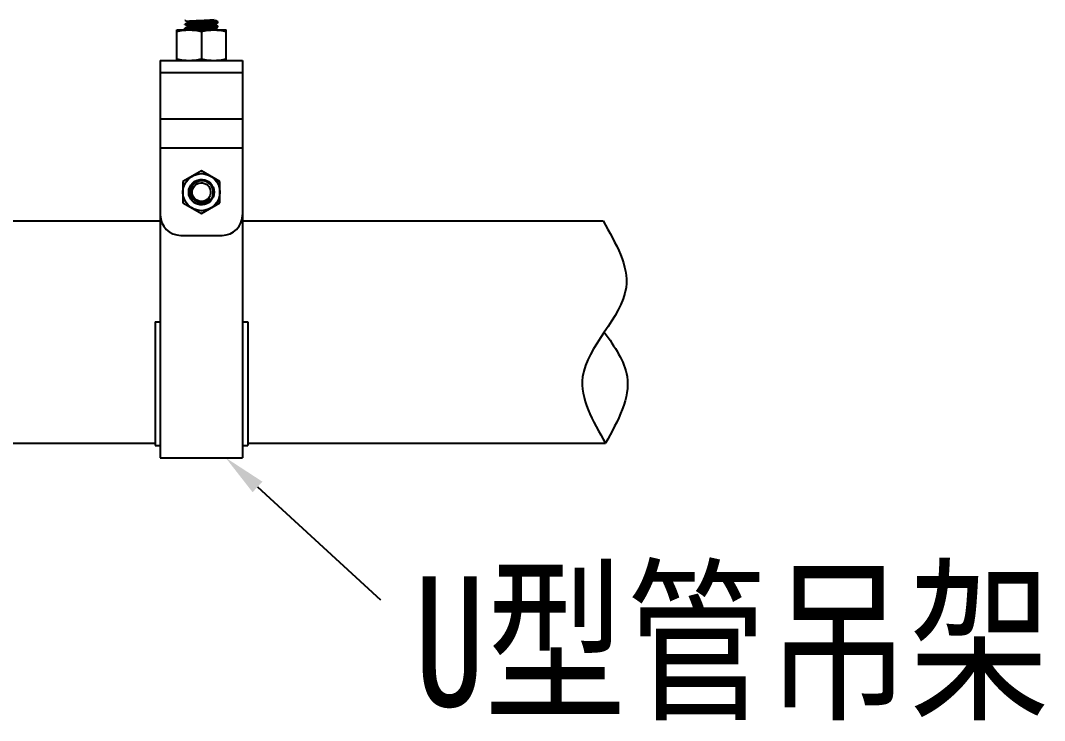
# Model space of a CAD drawing. Extents: x 12300 to 361047, y -1498650 to 1244242.
# Drawn here: x 276734 to 278402, y 110643 to 111783 of the extents above; entities that cross this region are included whole.
import ezdxf

# ---------------------------------------------------------------- set-up
doc = ezdxf.new("R2010")
doc.units = 0
doc.header["$LTSCALE"] = 1000
doc.header["$MEASUREMENT"] = 0
doc.layers.get('0').update_dxf_attribs({"color": 8, "linetype": 'CONTINUOUS'})
doc.layers.add('TEXT', color=3, linetype='CONTINUOUS')
doc.styles.add('-宋体', font='', dxfattribs={"width": 0.8})
doc.styles.get('-宋体').set_extended_font_data('SimSun')

# ---------------------------------------------------------------- blocks, each defined once
blk = doc.blocks.new('KZDJ')
at = {"layer": 'TEXT', "linetype": 'Continuous'}
for p, q in [((2432599.5, 263583), (2432599.4, 263583.1)), ((2432599.4, 263574.7), (2432599.4, 263575.8)), ((2432599.5, 263575.8), (2432599.4, 263575.8)), ((2432599.5, 263574.6), (2432599.4, 263574.7)), ((2432599.5, 263567.5), (2432599.4, 263567.4)), ((2432599.4, 263566.3), (2432599.4, 263567.4)), ((2432599.4, 263566.2), (2432599.4, 263566.3)), ((2432599.5, 263566.2), (2432599.4, 263566.2)), ((2432599.5, 263583), (2432604, 263580.4)), ((2432599.5, 263574.6), (2432604, 263572)), ((2432599.5, 263566.2), (2432604, 263563.6)), ((2432603.9, 263580.5), (2432603.9, 263578.4)), ((2432603.9, 263572.1), (2432603.9, 263570)), ((2432666.4, 263580), (2432661.8, 263582.7)), ((2432661.8, 263576.2), (2432666.4, 263578.8)), ((2432666.4, 263571.7), (2432661.8, 263574.3)), ((2432661.8, 263567.8), (2432666.4, 263570.4)), ((2432665.6, 263563.7), (2432661.8, 263565.9)), ((2432661.9, 263582.6), (2432661.9, 263584.7)), ((2432661.9, 263574.2), (2432661.9, 263576.3)), ((2432661.9, 263565.8), (2432661.9, 263567.9)), ((2432666.4, 263580), (2432666.4, 263579.9)), ((2432666.4, 263578.9), (2432666.4, 263579.9)), ((2432666.4, 263578.8), (2432666.4, 263578.9)), ((2432666.4, 263571.7), (2432666.4, 263571.6)), ((2432666.4, 263570.5), (2432666.4, 263571.6)), ((2432666.4, 263570.4), (2432666.4, 263570.5)), ((2432582.6, 263563.8), (2432683.2, 263563.8)), ((2432582.6, 263501.8), (2432582.6, 263563.8)), ((2432632.9, 263561), (2432632.9, 263504.6)), ((2432636.3, 263563.9), (2432634.8, 263563.8)), ((2432683.2, 263501.8), (2432683.2, 263563.8)), ((2432549.1, 263501.8), (2432716.7, 263501.8)), ((2432549.1, 263501.8), (2432549.1, 262692.9)), ((2432716.7, 263501.8), (2432716.7, 262692.9)), ((2432549.1, 263477.2), (2432716.7, 263477.2)), ((2432549.1, 263382.9), (2432716.7, 263382.9)), ((2432549.1, 263323.6), (2432716.7, 263323.6)), ((2432632.9, 263277.1), (2432595.2, 263255.3)), ((2432670.6, 263255.3), (2432632.9, 263277.1)), ((2432595.2, 263255.3), (2432595.2, 263211.8)), ((2432670.6, 263211.8), (2432670.6, 263255.3)), ((2432651.5, 263251.3), (2432651.4, 263251.4)), ((2432658.6, 263233.1), (2432658.6, 263233)), ((2432658.6, 263233), (2432658.6, 263233.1)), ((2432595.2, 263211.8), (2432632.9, 263190)), ((2432632.9, 263190), (2432670.6, 263211.8)), ((2432657, 263225.2), (2432657, 263225.2)), ((2432213.8, 263174.9), (2432549.1, 263174.9)), ((2432716.7, 263174.9), (2433450.6, 263174.9)), ((2432591, 263145.5), (2432674.8, 263145.5)), ((2432538.6, 262969.5), (2432549.1, 262969.5)), ((2432538.6, 262969.5), (2432538.6, 262718)), ((2432716.7, 262969.5), (2432727.2, 262969.5)), ((2432727.2, 262969.5), (2432727.2, 262718)), ((2432213.8, 262722.2), (2432538.6, 262722.2)), ((2432538.6, 262718), (2432549.1, 262718)), ((2432716.7, 262718), (2432727.2, 262718)), ((2432727.2, 262722.2), (2433455.8, 262722.2)), ((2432549.1, 262692.9), (2432716.7, 262692.9))]:
    blk.add_line(p, q, dxfattribs=at)
at = {"layer": 'TEXT'}
blk.add_line((2432747.1, 262633.4), (2432997.8, 262403.6), dxfattribs=at)
at = {"layer": 'TEXT', "linetype": 'Continuous'}
for centre, major_axis, ratio, start_param, end_param in [((2432615.3, 263431.9), (101.8, 101.8), 1, 0.852287, 0.869313), ((2432614.7, 263431.8), (95.9, 95.9), 1, 0.8547, 0.869682), ((2432650.2, 263727.1), (104.9, 104.9), 1, 3.992757, 4.010651), ((2432650.2, 263718), (104.4, 104.4), 1, 3.992957, 4.010664), ((2432632.9, 263233.5), (-0.1, 37.7), 1, 4.708904, 10.992089), ((2432632.9, 263233.5), (-7.6, 24), 1, 3.172263, 9.396296), ((2432632.9, 263233.5), (-0.1, 25.9), 1, 4.707751, 10.990936), ((2432632.9, 263233.5), (-1.4, 18.8), 1, 4.63890943668609, 10.92209474386568), ((2432631.3, 263235.7), (-18, 18), 0.999999, 4.582792, 4.586796), ((2432632.9, 263233.5), (18.2, 18.2), 1, 5.479194, 6.264592), ((2432631.4, 263235.8), (17.9, 17.9), 1, 5.912946, 6.153683), ((2432633, 263233.6), (18.1, 18.1), 1, 6.257526, 6.26329), ((2432632.9, 263233.6), (-18.1, 18.1), 1, 4.664601, 4.686725), ((2432632.9, 263234.3), (-18.2, 18.2), 1, 3.573783, 3.85161), ((2432633, 263233.5), (-18.1, 18.1), 1, 3.900449, 3.907514), ((2432633, 263234.3), (-18.1, 18.1), 1, 3.872922, 3.878869), ((2432633, 263234.3), (-18.1, 18.1), 1, 3.852052, 3.872919), ((2432632.9, 263233.5), (18.2, 18.2), 1, 5.443326, 5.471238), ((2432633, 263233.6), (-15, 15), 1, 1.5812, 1.592519), ((2432633, 263233.6), (15, 15), 1, 3.163314, 3.193956), ((2432632.4, 263234.1), (15.1, 15.1), 1, 3.205493, 3.248301), ((2432633, 263233.6), (-15, 15), 1, 1.623148, 1.671752), ((2432632.4, 263234), (15, 15), 1, 3.248311, 3.26225), ((2432632.4, 263234), (-15, 15), 0.999999, 1.691455, 1.69715), ((2432632.3, 263234), (15, 15), 1, 3.267941, 3.290653), ((2432632.9, 263233.5), (14.9, 14.9), 1, 3.242554, 3.277832), ((2432632.3, 263233.9), (14.9, 14.9), 1, 3.290657, 3.306211), ((2432632.3, 263233.9), (14.9, 14.9), 1, 3.306211, 3.321376), ((2432632.8, 263233.4), (14.9, 14.9), 1, 3.277848, 3.289307), ((2432632.2, 263233.8), (-14.9, 14.9), 1, 1.75058, 1.764947), ((2432632.8, 263233.4), (-14.8, 14.8), 1, 1.71851, 1.729997), ((2432632.9, 263233.5), (15, 15), 1, 3.300796, 4.860047), ((2432631, 263231.5), (-15.3, 15.3), 1, 3.122601, 3.170806), ((2432631.2, 263231.4), (15.2, 15.2), 1, 4.741372, 4.988581), ((2432632.9, 263233.6), (-15, 15), 1, 3.090835, 3.122), ((2432632.8, 263233.6), (-15, 15), 1, 3.121996, 3.142365), ((2432632.8, 263233.6), (15, 15), 1, 4.713152, 4.786562), ((2432632.9, 263233.5), (-15, 15), 1, 3.21579, 3.243403), ((2432633, 263233.5), (-14.9, 14.9), 1, 3.243411, 3.248045), ((2432633, 263233.5), (14.9, 14.9), 1, 4.818841, 4.825582), ((2432633, 263233.5), (-14.9, 14.9), 1, 3.254784, 3.268603), ((2432633.1, 263233.4), (14.8, 14.8), 1, 4.839395, 4.860039), ((2432633.3, 263234.1), (17.9, 17.9), 1, 4.661925, 5.135), ((2432633.2, 263234.2), (-18, 18), 1, 3.565344, 3.572874), ((2432632.2, 263233.2), (17.7, 17.7), 1, 4.233309, 4.292935), ((2432591, 263187.4), (-0.9, 41.9), 1, 1.54899, 3.119786), ((2432674.8, 263187.4), (0.9, 41.9), 1, 3.1634, 4.734196)]:
    blk.add_ellipse(centre, major_axis=major_axis, ratio=ratio, start_param=start_param, end_param=end_param, dxfattribs=at)
for points, knots in [([(2432599.4, 263574.7), (2432599.4, 263574.9), (2432600.2, 263575), (2432600.6, 263575.1), (2432601, 263575.1)], [0, 0, 0, 0, 0.271865, 1, 1, 1, 1]), ([(2432599.4, 263566.3), (2432599.4, 263566.4), (2432600, 263566.6), (2432600.4, 263566.6), (2432600.7, 263566.7)], [0, 0, 0, 0, 0.276774, 1, 1, 1, 1]), ([(2432605.6, 263576.6), (2432604.2, 263576.5), (2432602.2, 263576.2), (2432600, 263576.2), (2432599.5, 263575.8)], [0, 0, 0, 0, 0.690089, 1, 1, 1, 1]), ([(2432605.7, 263568.2), (2432604.3, 263568.1), (2432602.2, 263567.8), (2432600, 263567.8), (2432599.5, 263567.5)], [0, 0, 0, 0, 0.690423, 1, 1, 1, 1]), ([(2432604.9, 263580.8), (2432604.6, 263580.8), (2432604.4, 263580.7), (2432603.9, 263580.6), (2432603.9, 263580.5)], [0, 0, 0, 0, 0.712882, 1, 1, 1, 1]), ([(2432605, 263572.5), (2432604.7, 263572.4), (2432604.4, 263572.3), (2432603.9, 263572.2), (2432603.9, 263572.1)], [0, 0, 0, 0, 0.716853, 1, 1, 1, 1]), ([(2432604.4, 263578.6), (2432604.3, 263578.6), (2432604.2, 263578.6), (2432604.1, 263578.5), (2432604, 263578.5)], [0, 0, 0, 0, 0.58487, 1, 1, 1, 1]), ([(2432604.3, 263570.2), (2432604.3, 263570.2), (2432604.2, 263570.2), (2432604.1, 263570.1), (2432604, 263570.1)], [0, 0, 0, 0, 0.578532, 1, 1, 1, 1]), ([(2432659.3, 263573.6), (2432655.2, 263573.2), (2432645.1, 263572.6), (2432629.6, 263572), (2432615.5, 263571), (2432607.1, 263571), (2432604.3, 263570.2)], [0, 0, 0, 0, 0.224472, 0.548168, 0.84513, 1, 1, 1, 1]), ([(2432659, 263582), (2432654.9, 263581.5), (2432644.9, 263581), (2432629.5, 263580.4), (2432615.5, 263579.4), (2432607.1, 263579.3), (2432604.4, 263578.6)], [0, 0, 0, 0, 0.226976, 0.549217, 0.844212, 1, 1, 1, 1]), ([(2432659, 263584.1), (2432655, 263583.6), (2432645.4, 263583.1), (2432630.4, 263582.5), (2432616.4, 263581.7), (2432607.9, 263581.4), (2432604.9, 263580.8)], [0, 0, 0, 0, 0.220169, 0.534105, 0.829282, 1, 1, 1, 1]), ([(2432659.3, 263575.7), (2432655.4, 263575.3), (2432645.8, 263574.8), (2432630.9, 263574.1), (2432616.7, 263573.3), (2432608.2, 263573), (2432605, 263572.5)], [0, 0, 0, 0, 0.215068, 0.527073, 0.824187, 1, 1, 1, 1]), ([(2432659.5, 263567.3), (2432655.7, 263566.9), (2432646.3, 263566.4), (2432631.4, 263565.7), (2432617.1, 263565), (2432608.4, 263564.6), (2432605.2, 263564.1)], [0, 0, 0, 0, 0.209983, 0.520062, 0.819106, 1, 1, 1, 1]), ([(2432605.3, 263567.1), (2432607.1, 263567.2), (2432616.3, 263567.8), (2432625.5, 263568.1), (2432632.9, 263568.4)], [0, 0, 0, 0, 0.194182, 1, 1, 1, 1]), ([(2432632.9, 263577.8), (2432630.3, 263577.7), (2432621.2, 263577.4), (2432612.1, 263577), (2432605.6, 263576.6)], [0, 0, 0, 0, 0.289201, 1, 1, 1, 1]), ([(2432605.7, 263575.5), (2432607.5, 263575.7), (2432616.6, 263576.2), (2432625.6, 263576.5), (2432632.9, 263576.8)], [0, 0, 0, 0, 0.196944, 1, 1, 1, 1]), ([(2432632.9, 263569.5), (2432630.3, 263569.4), (2432621.2, 263569), (2432612.2, 263568.6), (2432605.7, 263568.2)], [0, 0, 0, 0, 0.28866, 1, 1, 1, 1]), ([(2432659.9, 263579.1), (2432658.1, 263579), (2432649.1, 263578.5), (2432640.1, 263578.1), (2432632.9, 263577.8)], [0, 0, 0, 0, 0.198249, 1, 1, 1, 1]), ([(2432632.9, 263576.8), (2432635.5, 263576.9), (2432644.5, 263577.3), (2432653.5, 263577.6), (2432659.9, 263578)], [0, 0, 0, 0, 0.287873, 1, 1, 1, 1]), ([(2432659.9, 263570.7), (2432658.2, 263570.6), (2432649.2, 263570.1), (2432640.1, 263569.8), (2432632.9, 263569.5)], [0, 0, 0, 0, 0.198019, 1, 1, 1, 1]), ([(2432632.9, 263568.4), (2432635.5, 263568.5), (2432644.5, 263568.9), (2432653.5, 263569.2), (2432659.9, 263569.7)], [0, 0, 0, 0, 0.2879, 1, 1, 1, 1]), ([(2432661.9, 263582.6), (2432661.9, 263582.3), (2432660.4, 263582.3), (2432659.7, 263582), (2432659, 263582)], [0, 0, 0, 0, 0.266397, 1, 1, 1, 1]), ([(2432661.8, 263576.2), (2432661.7, 263576.1), (2432660.9, 263575.9), (2432660, 263575.8), (2432659.3, 263575.7)], [0, 0, 0, 0, 0.128615, 1, 1, 1, 1]), ([(2432661.9, 263574.2), (2432661.9, 263573.9), (2432660.6, 263573.9), (2432659.9, 263573.7), (2432659.3, 263573.6)], [0, 0, 0, 0, 0.267341, 1, 1, 1, 1]), ([(2432661.8, 263567.8), (2432661.7, 263567.7), (2432661, 263567.5), (2432660.2, 263567.4), (2432659.5, 263567.3)], [0, 0, 0, 0, 0.131217, 1, 1, 1, 1]), ([(2432659.9, 263578), (2432661.4, 263578.1), (2432663.5, 263578.4), (2432665.8, 263578.5), (2432666.4, 263578.8)], [0, 0, 0, 0, 0.690906, 1, 1, 1, 1]), ([(2432659.9, 263569.7), (2432661.4, 263569.8), (2432663.5, 263570.1), (2432665.8, 263570.1), (2432666.4, 263570.4)], [0, 0, 0, 0, 0.690878, 1, 1, 1, 1]), ([(2432666.4, 263579.9), (2432666.4, 263579.8), (2432665.6, 263579.7), (2432665.1, 263579.6), (2432664.7, 263579.5)], [0, 0, 0, 0, 0.270399, 1, 1, 1, 1]), ([(2432666.4, 263571.6), (2432666.4, 263571.4), (2432665.6, 263571.3), (2432665.1, 263571.2), (2432664.7, 263571.1)], [0, 0, 0, 0, 0.270547, 1, 1, 1, 1]), ([(2432582.6, 263561), (2432586.8, 263561.8), (2432595.1, 263563.3), (2432603.6, 263563.8), (2432607.8, 263563.8)], [0, 0, 0, 0, 0.500766, 1, 1, 1, 1]), ([(2432605.2, 263564.1), (2432604.9, 263564.1), (2432604.5, 263564), (2432604.1, 263563.9), (2432604, 263563.8)], [0, 0, 0, 0, 0.648621, 1, 1, 1, 1]), ([(2432607.8, 263563.8), (2432612, 263563.8), (2432620.4, 263563.3), (2432628.8, 263561.8), (2432632.9, 263561)], [0, 0, 0, 0, 0.499234, 1, 1, 1, 1]), ([(2432632.9, 263561), (2432637.1, 263561.8), (2432645.4, 263563.3), (2432653.8, 263563.8), (2432658.1, 263563.8)], [0, 0, 0, 0, 0.500766, 1, 1, 1, 1]), ([(2432659.5, 263565.2), (2432658.2, 263565.1), (2432650.5, 263564.5), (2432642.7, 263564.2), (2432636.3, 263563.9)], [0, 0, 0, 0, 0.167768, 1, 1, 1, 1]), ([(2432658.1, 263563.8), (2432662.3, 263563.8), (2432670.7, 263563.3), (2432679.1, 263561.8), (2432683.2, 263561)], [0, 0, 0, 0, 0.499234, 1, 1, 1, 1]), ([(2432661.9, 263565.8), (2432661.9, 263565.6), (2432660.7, 263565.5), (2432660.1, 263565.3), (2432659.5, 263565.2)], [0, 0, 0, 0, 0.268465, 1, 1, 1, 1]), ([(2432582.6, 263504.6), (2432586.8, 263503.7), (2432595.1, 263502.3), (2432603.6, 263501.8), (2432607.8, 263501.8)], [0, 0, 0, 0, 0.500766, 1, 1, 1, 1]), ([(2432607.8, 263501.8), (2432612, 263501.8), (2432620.4, 263502.3), (2432628.8, 263503.7), (2432632.9, 263504.6)], [0, 0, 0, 0, 0.499234, 1, 1, 1, 1]), ([(2432632.9, 263504.6), (2432637.1, 263503.7), (2432645.4, 263502.3), (2432653.8, 263501.8), (2432658.1, 263501.8)], [0, 0, 0, 0, 0.500766, 1, 1, 1, 1]), ([(2432658.1, 263501.8), (2432662.3, 263501.8), (2432670.7, 263502.3), (2432679.1, 263503.7), (2432683.2, 263504.6)], [0, 0, 0, 0, 0.499234, 1, 1, 1, 1]), ([(2432632.9, 263256.6), (2432629.9, 263256.5), (2432624, 263255.1), (2432619, 263251.5), (2432617, 263249.4)], [0, 0, 0, 0, 0.500062, 1, 1, 1, 1]), ([(2432649.3, 263250.5), (2432647.1, 263252.5), (2432641.9, 263255.7), (2432635.9, 263256.7), (2432632.9, 263256.6)], [0, 0, 0, 0, 0.500002, 1, 1, 1, 1]), ([(2432617, 263249.4), (2432615, 263247.2), (2432611.9, 263242.2), (2432610.5, 263233.4), (2432612.6, 263224.7), (2432616.2, 263220), (2432618.3, 263218.1)], [0, 0, 0, 0, 0.250059, 0.500072, 0.750044, 1, 1, 1, 1]), ([(2432641.2, 263209.8), (2432645, 263211.3), (2432652.1, 263216.2), (2432657.7, 263227.7), (2432657, 263240.5), (2432652.3, 263247.7), (2432649.3, 263250.5)], [0, 0, 0, 0, 0.250144, 0.500177, 0.750123, 1, 1, 1, 1]), ([(2432620.7, 263211.6), (2432623.5, 263210.4), (2432629.7, 263209), (2432636, 263210.1), (2432638.9, 263211.3)], [0, 0, 0, 0, 0.500292, 1, 1, 1, 1]), ([(2433450.6, 263174.9), (2433476.9, 263129.1), (2433540.4, 263018.7), (2433366.1, 262878.3), (2433429.5, 262767.9), (2433455.8, 262722.2)], [0, 0, 0, 0, 162.664695, 392.707312, 555.372007, 555.372007, 555.372007, 555.372007]), ([(2433453.2, 262948.5), (2433474, 262919), (2433524.1, 262847.6), (2433481.1, 262768.5), (2433455.8, 262722.2)], [597.636888, 597.636888, 597.636888, 597.636888, 845.186192, 1195.273775, 1195.273775, 1195.273775, 1195.273775])]:
    blk.add_open_spline(points, degree=3, knots=knots, dxfattribs=at)
for points in [[(2432600.7, 263566.7), (2432601.5, 263566.8), (2432602.4, 263566.9), (2432603.3, 263567)], [(2432601, 263575.1), (2432601.7, 263575.2), (2432602.5, 263575.3), (2432603.3, 263575.4)], [(2432664.7, 263579.5), (2432664, 263579.4), (2432663.3, 263579.4), (2432662.5, 263579.3)], [(2432664.7, 263571.1), (2432664, 263571), (2432663.3, 263571), (2432662.5, 263570.9)], [(2432638.9, 263211.3), (2432641.5, 263212.3), (2432644, 263213.9), (2432646.1, 263215.9)]]:
    blk.add_open_spline(points, degree=3, dxfattribs=at)
at = {"layer": 'TEXT'}
blk.add_solid([(2432737.1, 262622.6), (2432682.2, 262692.9), (2432757, 262644.2)], dxfattribs=at)
at = {"layer": 'TEXT', "style": '-宋体', "width": 0.8}
blk.add_text('U型管吊架', height=264, dxfattribs=at).set_placement((2433066, 262187.1))

msp = doc.modelspace()

# ---------------------------------------------------------------- block references
at = {"color": 3, "xscale": 0.8000000000465661, "yscale": 0.8000000000465661, "zscale": 0.8000000000465661}
msp.add_blockref('KZDJ', (-1669077.4, -99083.5), dxfattribs=at)

doc.saveas('drawing.dxf')
